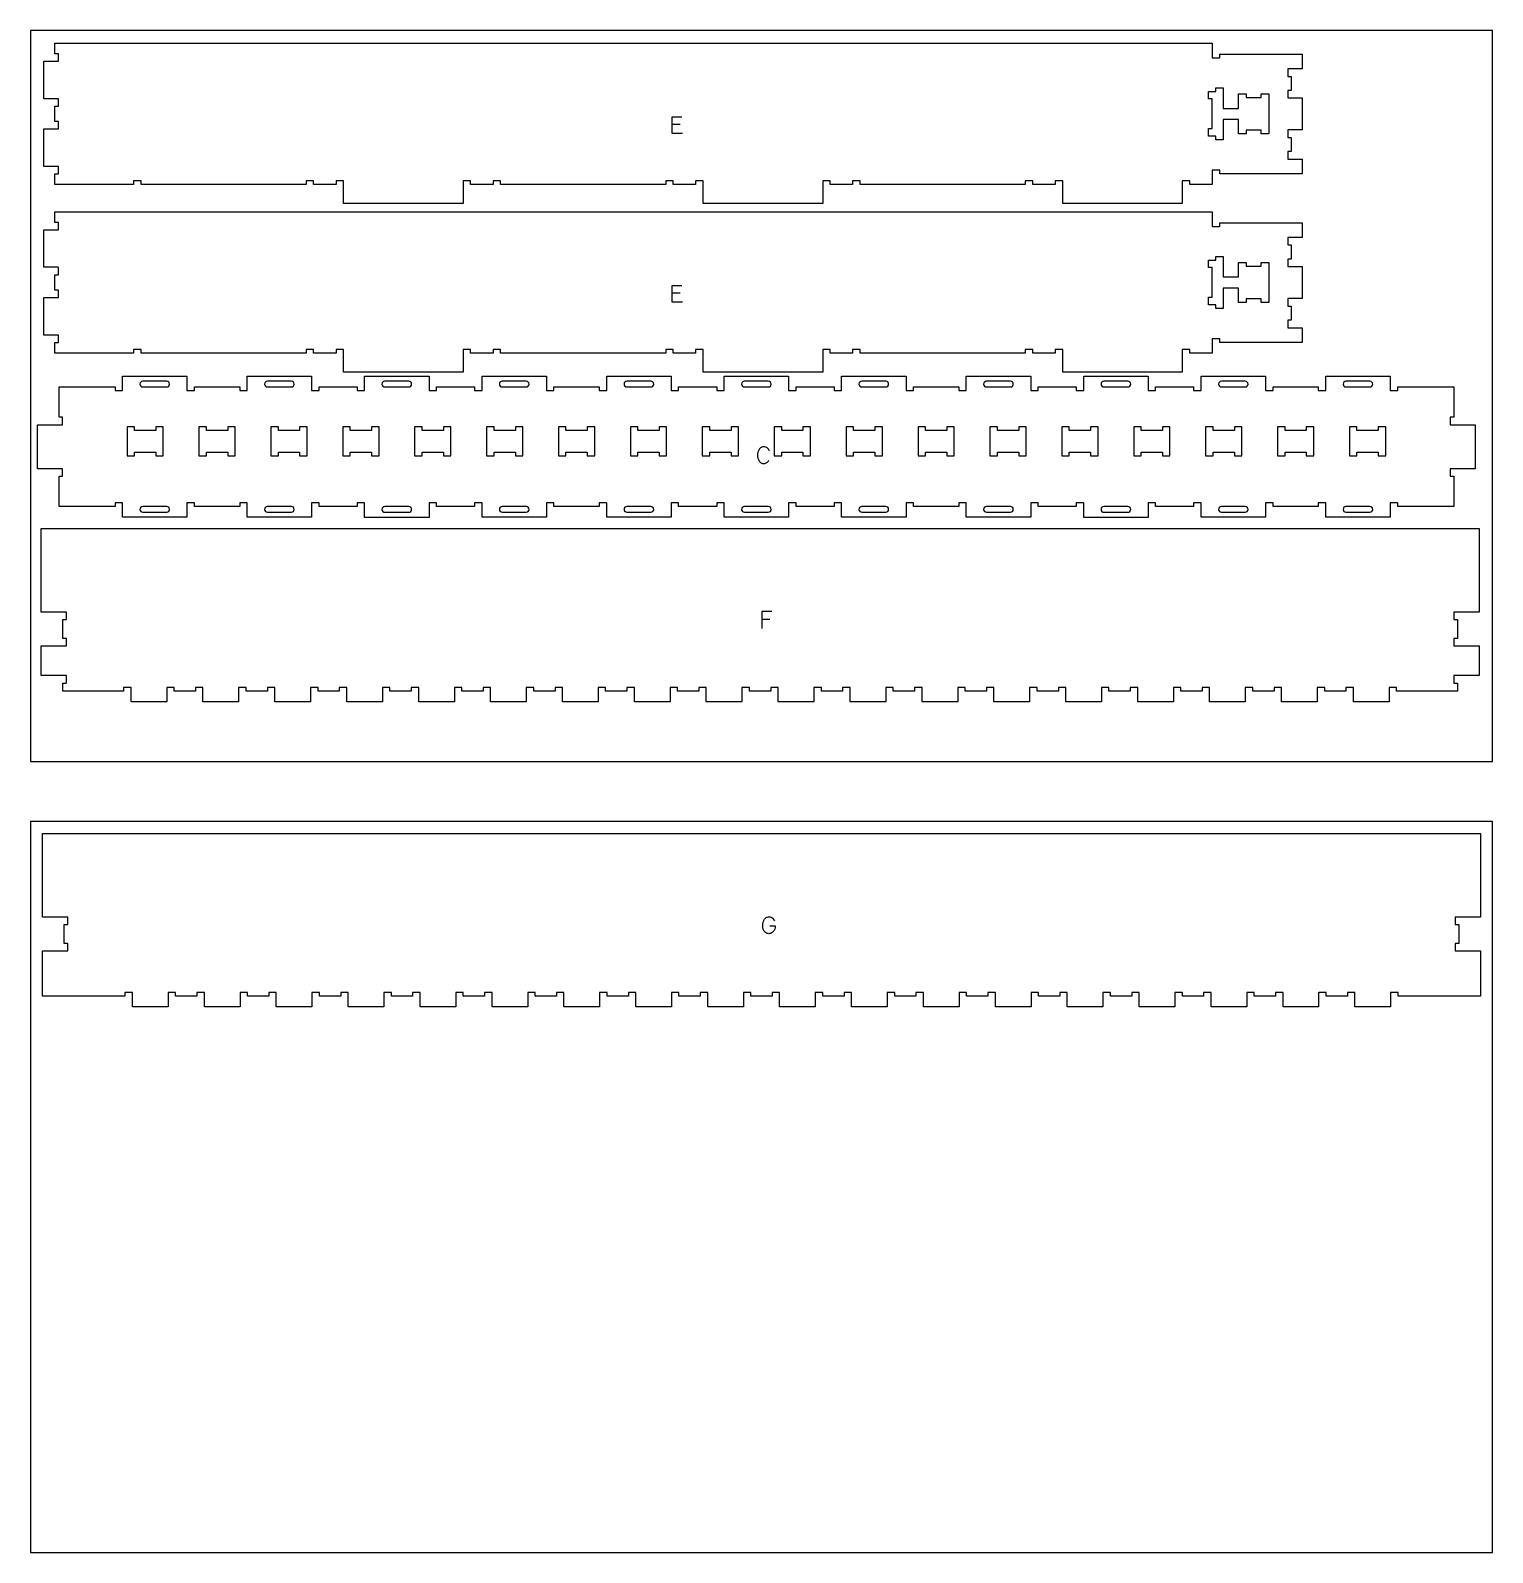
# Model space of a CAD drawing. Extents: x -1220 to 1220, y -1930 to 4067.
# Drawn here: x -1220 to 1220, y -1930 to 610 of the extents above; entities that cross this region are included whole.
import ezdxf

# ---------------------------------------------------------------- set-up
doc = ezdxf.new("R2010")
doc.units = 0
for name, color, linetype in [('0_SHEET_SPRUCEPLY_2440X122', 1, 'CONTINUOUS'), ('1_ANYTOOL_1MMDEEP_LABELS_S', 2, 'CONTINUOUS'), ('3_ANYTOOL_CUTTHROUGH_INSID', 4, 'CONTINUOUS'), ('4_ANYTOOL_CUTTHROUGH_OUTSI', 5, 'CONTINUOUS')]:
    doc.layers.add(name, color=color, linetype=linetype)

msp = doc.modelspace()

# ---------------------------------------------------------------- linework, layer by layer
at = {"layer": '0_SHEET_SPRUCEPLY_2440X122'}
for points in [[(-1220, 610), (-1220, -610), (1220, -610), (1220, 610)], [(-1220, -710), (-1220, -1930), (1220, -1930), (1220, -710)]]:
    msp.add_lwpolyline(points, close=True, dxfattribs=at)
at = {"layer": '1_ANYTOOL_1MMDEEP_LABELS_S'}
for p, q in [((-135.7, 453), (-149.3, 453)), ((-135.7, 171.6), (-149.3, 171.6)), ((14.1, -372.8), (0.6, -372.8))]:
    msp.add_line(p, q, dxfattribs=at)
for points in [[(-131.7, 438), (-149.3, 438), (-149.3, 466), (-132.7, 466)], [(-131.7, 156.6), (-149.3, 156.6), (-149.3, 184.6), (-132.7, 184.6)], [(17.1, -359.8), (0.6, -359.8), (0.6, -387.8)], [(13.9, -884.3), (23, -884.4), (22.7, -887.3), (22, -889.9), (21.5, -891.1), (21, -892.1), (20.3, -893.1), (19.5, -893.9), (17.8, -895.4), (16.1, -896.4), (15.2, -896.8), (14.2, -897), (13.3, -897.2), (12.3, -897.3), (11.4, -897.2), (10.4, -897.1), (9.5, -896.8), (8.6, -896.5), (6.9, -895.4), (5.3, -894), (4.5, -893.1), (3.9, -892.1), (3.3, -891), (2.9, -889.8), (2.3, -887), (2.1, -883.7), (2.2, -881.2), (2.7, -878.7), (3.5, -876.3), (4.5, -873.9), (5.2, -872.8), (6, -871.9), (6.9, -871.1), (7.9, -870.4), (9, -869.9), (10.2, -869.5), (11.5, -869.3), (13, -869.2), (14.6, -869.4), (16, -869.8), (16.7, -870.1), (17.3, -870.4), (17.9, -870.8), (18.4, -871.3), (20.3, -873.6), (21.9, -876.1)]]:
    msp.add_lwpolyline(points, dxfattribs=at)
msp.add_lwpolyline([(13.1, -91.7, 0.131103), (9.5, -86.7), (8.3, -85.8), (7, -85.2), (5.5, -84.8), (3.9, -84.7), (2.6, -84.7), (1.4, -84.9), (0.3, -85.3), (-0.7, -85.8), (-1.6, -86.4), (-2.5, -87.1), (-3.2, -88), (-3.9, -89.1), (-5.1, -91.3), (-5.9, -93.6), (-6.4, -96.1), (-6.5, -98.7), (-6.4, -101.2), (-5.9, -103.7), (-5.1, -106.1), (-3.9, -108.3), (-3.2, -109.3), (-2.4, -110.2), (-1.5, -111), (-0.5, -111.6), (0.5, -112.1), (1.7, -112.4), (2.9, -112.6), (4.2, -112.7), (5.6, -112.6), (6.8, -112.3), (8, -111.8), (9.1, -111.1), (10, -110.3), (10.9, -109.4), (12.4, -107.2)], format="xyb", dxfattribs=at)
at = {"layer": '3_ANYTOOL_CUTTHROUGH_INSID'}
for points in [[(752.1, 433.5), (752.1, 433.6), (746.1, 433.6), (746.1, 446.1), (752.1, 446.1), (752.1, 495.6), (746.1, 495.6), (746.1, 508.1), (752.6, 508.1), (752.6, 508), (758.1, 508), (758.1, 514), (770.6, 514), (770.6, 480), (796.1, 480), (796.1, 504), (808.6, 504), (808.6, 498), (834.1, 498), (834.1, 504), (846.6, 504), (846.6, 437.5), (834.1, 437.5), (834.1, 443.5), (808.6, 443.5), (808.6, 437.5), (796.1, 437.5), (796.1, 461.5), (770.6, 461.5), (770.6, 427.5), (758.1, 427.5), (758.1, 433.5)], [(752.1, 152.1), (752.1, 152.2), (746.1, 152.2), (746.1, 164.7), (752.1, 164.7), (752.1, 214.2), (746.1, 214.2), (746.1, 226.7), (752.6, 226.7), (752.6, 226.6), (758.1, 226.6), (758.1, 232.6), (770.6, 232.6), (770.6, 198.6), (796.1, 198.6), (796.1, 222.6), (808.6, 222.6), (808.6, 216.6), (834.1, 216.6), (834.1, 222.6), (846.6, 222.6), (846.6, 156.1), (834.1, 156.1), (834.1, 162.1), (808.6, 162.1), (808.6, 156.1), (796.1, 156.1), (796.1, 180.1), (770.6, 180.1), (770.6, 146.1), (758.1, 146.1), (758.1, 152.1)], [(-1046.3, -93.9), (-1010.8, -93.9), (-1010.8, -99.9), (-998.3, -99.9), (-998.3, -51.4), (-1010.8, -51.4), (-1010.8, -57.4), (-1046.3, -57.4), (-1046.3, -51.4), (-1058.8, -51.4), (-1058.8, -99.9), (-1046.3, -99.9)], [(-926.3, -93.9), (-890.8, -93.9), (-890.8, -99.9), (-878.3, -99.9), (-878.3, -51.4), (-890.8, -51.4), (-890.8, -57.4), (-926.3, -57.4), (-926.3, -51.4), (-938.8, -51.4), (-938.8, -99.9), (-926.3, -99.9)], [(-806.3, -93.9), (-770.8, -93.9), (-770.8, -99.9), (-758.3, -99.9), (-758.3, -51.4), (-770.8, -51.4), (-770.8, -57.4), (-806.3, -57.4), (-806.3, -51.4), (-818.8, -51.4), (-818.8, -99.9), (-806.3, -99.9)], [(-686.3, -93.9), (-650.8, -93.9), (-650.8, -99.9), (-638.3, -99.9), (-638.3, -51.4), (-650.8, -51.4), (-650.8, -57.4), (-686.3, -57.4), (-686.3, -51.4), (-698.8, -51.4), (-698.8, -99.9), (-686.3, -99.9)], [(-566.3, -93.9), (-530.8, -93.9), (-530.8, -99.9), (-518.3, -99.9), (-518.3, -51.4), (-530.8, -51.4), (-530.8, -57.4), (-566.3, -57.4), (-566.3, -51.4), (-578.8, -51.4), (-578.8, -99.9), (-566.3, -99.9)], [(-446.3, -93.9), (-410.8, -93.9), (-410.8, -99.9), (-398.3, -99.9), (-398.3, -51.4), (-410.8, -51.4), (-410.8, -57.4), (-446.3, -57.4), (-446.3, -51.4), (-458.8, -51.4), (-458.8, -99.9), (-446.3, -99.9)], [(-326.3, -93.9), (-290.8, -93.9), (-290.8, -99.9), (-278.3, -99.9), (-278.3, -51.4), (-290.8, -51.4), (-290.8, -57.4), (-326.3, -57.4), (-326.3, -51.4), (-338.8, -51.4), (-338.8, -99.9), (-326.3, -99.9)], [(-206.3, -93.9), (-170.8, -93.9), (-170.8, -99.9), (-158.3, -99.9), (-158.3, -51.4), (-170.8, -51.4), (-170.8, -57.4), (-206.3, -57.4), (-206.3, -51.4), (-218.8, -51.4), (-218.8, -99.9), (-206.3, -99.9)], [(-86.3, -93.9), (-50.8, -93.9), (-50.8, -99.9), (-38.3, -99.9), (-38.3, -51.4), (-50.8, -51.4), (-50.8, -57.4), (-86.3, -57.4), (-86.3, -51.4), (-98.8, -51.4), (-98.8, -99.9), (-86.3, -99.9)], [(33.7, -99.9), (33.7, -93.9), (69.2, -93.9), (69.2, -99.9), (81.7, -99.9), (81.7, -51.4), (69.2, -51.4), (69.2, -57.4), (33.7, -57.4), (33.7, -51.4), (21.2, -51.4), (21.2, -99.9)], [(153.7, -99.9), (153.7, -93.9), (189.2, -93.9), (189.2, -99.9), (201.7, -99.9), (201.7, -51.4), (189.2, -51.4), (189.2, -57.4), (153.7, -57.4), (153.7, -51.4), (141.2, -51.4), (141.2, -99.9)], [(273.7, -99.9), (273.7, -93.9), (309.2, -93.9), (309.2, -99.9), (321.7, -99.9), (321.7, -51.4), (309.2, -51.4), (309.2, -57.4), (273.7, -57.4), (273.7, -51.4), (261.2, -51.4), (261.2, -99.9)], [(393.7, -99.9), (393.7, -93.9), (429.2, -93.9), (429.2, -99.9), (441.7, -99.9), (441.7, -51.4), (429.2, -51.4), (429.2, -57.4), (393.7, -57.4), (393.7, -51.4), (381.2, -51.4), (381.2, -99.9)], [(513.7, -99.9), (513.7, -93.9), (549.2, -93.9), (549.2, -99.9), (561.7, -99.9), (561.7, -51.4), (549.2, -51.4), (549.2, -57.4), (513.7, -57.4), (513.7, -51.4), (501.2, -51.4), (501.2, -99.9)], [(633.7, -99.9), (633.7, -93.9), (669.2, -93.9), (669.2, -99.9), (681.7, -99.9), (681.7, -51.4), (669.2, -51.4), (669.2, -57.4), (633.7, -57.4), (633.7, -51.4), (621.2, -51.4), (621.2, -99.9)], [(753.7, -99.9), (753.7, -93.9), (789.2, -93.9), (789.2, -99.9), (801.7, -99.9), (801.7, -51.4), (789.2, -51.4), (789.2, -57.4), (753.7, -57.4), (753.7, -51.4), (741.2, -51.4), (741.2, -99.9)], [(873.7, -99.9), (873.7, -93.9), (909.2, -93.9), (909.2, -99.9), (921.7, -99.9), (921.7, -51.4), (909.2, -51.4), (909.2, -57.4), (873.7, -57.4), (873.7, -51.4), (861.2, -51.4), (861.2, -99.9)], [(993.7, -99.9), (993.7, -93.9), (1029.2, -93.9), (1029.2, -99.9), (1041.7, -99.9), (1041.7, -51.4), (1029.2, -51.4), (1029.2, -57.4), (993.7, -57.4), (993.7, -51.4), (981.2, -51.4), (981.2, -99.9)]]:
    msp.add_lwpolyline(points, close=True, dxfattribs=at)
for points in [[(-992.6, 15.1, 1), (-992.6, 24.6), (-1032.6, 24.6, 1), (-1032.6, 15.1)], [(-784.6, 15.1, 1), (-784.6, 24.6), (-824.6, 24.6, 1), (-824.6, 15.1)], [(-588.6, 15.1, 1), (-588.6, 24.6), (-628.6, 24.6, 1), (-628.6, 15.1)], [(-392.6, 15.1, 1), (-392.6, 24.6), (-432.6, 24.6, 1), (-432.6, 15.1)], [(-184.6, 15.1, 1), (-184.6, 24.6), (-224.6, 24.6, 1), (-224.6, 15.1)], [(-28.6, 15.1), (11.4, 15.1, 1), (11.4, 24.6), (-28.6, 24.6, 1)], [(167.4, 15.1), (207.4, 15.1, 1), (207.4, 24.6), (167.4, 24.6, 1)], [(375.4, 15.1), (415.4, 15.1, 1), (415.4, 24.6), (375.4, 24.6, 1)], [(571.4, 15.1), (611.4, 15.1, 1), (611.4, 24.6), (571.4, 24.6, 1)], [(767.4, 15.1), (807.4, 15.1, 1), (807.4, 24.6), (767.4, 24.6, 1)], [(975.4, 15.1), (1015.4, 15.1, 1), (1015.4, 24.6), (975.4, 24.6, 1)], [(-992.6, -184.4), (-1032.6, -184.4, 1), (-1032.6, -193.9), (-992.6, -193.9, 1)], [(-784.6, -184.4), (-824.6, -184.4, 1), (-824.6, -193.9), (-784.6, -193.9, 1)], [(-588.6, -184.5), (-628.6, -184.5, 1), (-628.6, -194), (-588.6, -194, 1)], [(-392.6, -184.4), (-432.6, -184.4, 1), (-432.6, -193.9), (-392.6, -193.9, 1)], [(-184.6, -184.4), (-224.6, -184.4, 1), (-224.6, -193.9), (-184.6, -193.9, 1)], [(-28.6, -184.4, 1), (-28.6, -193.9), (11.4, -193.9, 1), (11.4, -184.4)], [(167.4, -184.4, 1), (167.4, -193.9), (207.4, -193.9, 1), (207.4, -184.4)], [(375.4, -184.4, 1), (375.4, -193.9), (415.4, -193.9, 1), (415.4, -184.4)], [(571.4, -184.5, 1), (571.4, -194), (611.4, -194, 1), (611.4, -184.5)], [(767.4, -184.4, 1), (767.4, -193.9), (807.4, -193.9, 1), (807.4, -184.4)], [(975.4, -184.4, 1), (975.4, -193.9), (1015.4, -193.9, 1), (1015.4, -184.4)]]:
    msp.add_lwpolyline(points, format="xyb", close=True, dxfattribs=at)
at = {"layer": '4_ANYTOOL_CUTTHROUGH_OUTSI'}
for points in [[(-747.6, 588.6), (752.1, 588.6), (752.1, 564.7, 0.414214), (752.4, 564.4), (764.4, 564.4, 0.414214), (764.6, 564.7), (764.6, 570.4), (902.1, 570.4), (902.1, 545.9), (878.4, 545.9, 0.414214), (878.1, 545.7), (878.1, 533.7, 0.414214), (878.4, 533.4), (884.1, 533.4), (884.1, 509.9), (878.4, 509.9, 0.414214), (878.1, 509.7), (878.1, 497.7, 0.414214), (878.4, 497.4), (902.1, 497.4), (902.1, 443.9), (878.4, 443.9, 0.414214), (878.1, 443.7), (878.1, 431.7, 0.414214), (878.4, 431.4), (884.1, 431.4), (884.1, 407.9), (878.4, 407.9, 0.414214), (878.1, 407.7), (878.1, 395.7, 0.414214), (878.4, 395.4), (902.1, 395.4), (902.1, 370.9), (764.6, 370.9), (764.6, 376.7, 0.414214), (764.4, 376.9), (752.4, 376.9, 0.414214), (752.1, 376.7), (752.1, 353.1), (714.6, 353.1), (714.6, 358.9, 0.414214), (714.4, 359.1), (702.4, 359.1, 0.414214), (702.1, 358.9), (702.1, 321.1), (502.6, 321.1), (502.6, 358.9, 0.414214), (502.4, 359.1), (490.4, 359.1, 0.414214), (490.1, 358.9), (490.1, 353.1), (452.6, 353.1), (452.6, 358.9, 0.414214), (452.4, 359.1), (440.4, 359.1, 0.414214), (440.1, 358.9), (440.1, 353.1), (164.6, 353.1), (164.6, 358.9, 0.414214), (164.4, 359.1), (152.4, 359.1, 0.414214), (152.1, 358.9), (152.1, 353.1), (114.6, 353.1), (114.6, 358.9, 0.414214), (114.4, 359.1), (102.4, 359.1, 0.414214), (102.1, 358.9), (102.1, 321.1), (-97.4, 321.1), (-97.4, 358.9, 0.414214), (-97.6, 359.1), (-109.6, 359.1, 0.414214), (-109.9, 358.9), (-109.9, 353.1), (-147.4, 353.1), (-147.4, 358.9, 0.414214), (-147.6, 359.1), (-159.6, 359.1, 0.414214), (-159.9, 358.9), (-159.9, 353.1), (-435.4, 353.1), (-435.4, 358.9, 0.414214), (-435.6, 359.1), (-447.6, 359.1, 0.414214), (-447.9, 358.9), (-447.9, 353.1), (-485.4, 353.1), (-485.4, 358.9, 0.414214), (-485.6, 359.1), (-497.6, 359.1, 0.414214), (-497.9, 358.9), (-497.9, 321.1), (-697.4, 321.1), (-697.4, 358.9, 0.414214), (-697.6, 359.1), (-709.6, 359.1, 0.414214), (-709.9, 358.9), (-709.9, 353.1), (-747.4, 353.1), (-747.4, 358.9, 0.414214), (-747.6, 359.1), (-759.6, 359.1, 0.414214), (-759.9, 358.9), (-759.9, 353.1), (-1035.4, 353.1), (-1035.4, 358.9, 0.414214), (-1035.6, 359.1), (-1047.6, 359.1, 0.414214), (-1047.9, 358.9), (-1047.9, 353.1), (-1179.4, 353.1), (-1179.4, 370.6), (-1173.6, 370.6, 0.414214), (-1173.4, 370.9), (-1173.4, 382.9, 0.414214), (-1173.6, 383.1), (-1197.4, 383.1), (-1197.4, 445.6), (-1173.6, 445.6, 0.414214), (-1173.4, 445.9), (-1173.4, 457.9, 0.414214), (-1173.6, 458.1), (-1179.4, 458.1), (-1179.4, 483.6), (-1173.6, 483.6, 0.414214), (-1173.4, 483.9), (-1173.4, 495.9, 0.414214), (-1173.6, 496.1), (-1197.4, 496.1), (-1197.4, 558.6), (-1173.6, 558.6, 0.414214), (-1173.4, 558.9), (-1173.4, 570.9, 0.414214), (-1173.6, 571.1), (-1179.4, 571.1), (-1179.4, 588.6)], [(-747.6, 307.2), (752.1, 307.2), (752.1, 283.3, 0.414214), (752.4, 283), (764.4, 283, 0.414214), (764.6, 283.3), (764.6, 289), (902.1, 289), (902.1, 264.5), (878.4, 264.5, 0.414214), (878.1, 264.3), (878.1, 252.3, 0.414214), (878.4, 252), (884.1, 252), (884.1, 228.5), (878.4, 228.5, 0.414214), (878.1, 228.3), (878.1, 216.3, 0.414214), (878.4, 216), (902.1, 216), (902.1, 162.5), (878.4, 162.5, 0.414214), (878.1, 162.3), (878.1, 150.3, 0.414214), (878.4, 150), (884.1, 150), (884.1, 126.5), (878.4, 126.5, 0.414214), (878.1, 126.3), (878.1, 114.3, 0.414214), (878.4, 114), (902.1, 114), (902.1, 89.5), (764.6, 89.5), (764.6, 95.3, 0.414214), (764.4, 95.5), (752.4, 95.5, 0.414214), (752.1, 95.3), (752.1, 71.7), (714.6, 71.7), (714.6, 77.5, 0.414214), (714.4, 77.7), (702.4, 77.7, 0.414214), (702.1, 77.5), (702.1, 39.7), (502.6, 39.7), (502.6, 77.5, 0.414214), (502.4, 77.7), (490.4, 77.7, 0.414214), (490.1, 77.5), (490.1, 71.7), (452.6, 71.7), (452.6, 77.5, 0.414214), (452.4, 77.7), (440.4, 77.7, 0.414214), (440.1, 77.5), (440.1, 71.7), (164.6, 71.7), (164.6, 77.5, 0.414214), (164.4, 77.7), (152.4, 77.7, 0.414214), (152.1, 77.5), (152.1, 71.7), (114.6, 71.7), (114.6, 77.5, 0.414214), (114.4, 77.7), (102.4, 77.7, 0.414214), (102.1, 77.5), (102.1, 39.7), (-97.4, 39.7), (-97.4, 77.5, 0.414214), (-97.6, 77.7), (-109.6, 77.7, 0.414214), (-109.9, 77.5), (-109.9, 71.7), (-147.4, 71.7), (-147.4, 77.5, 0.414214), (-147.6, 77.7), (-159.6, 77.7, 0.414214), (-159.9, 77.5), (-159.9, 71.7), (-435.4, 71.7), (-435.4, 77.5, 0.414214), (-435.6, 77.7), (-447.6, 77.7, 0.414214), (-447.9, 77.5), (-447.9, 71.7), (-485.4, 71.7), (-485.4, 77.5, 0.414214), (-485.6, 77.7), (-497.6, 77.7, 0.414214), (-497.9, 77.5), (-497.9, 39.7), (-697.4, 39.7), (-697.4, 77.5, 0.414214), (-697.6, 77.7), (-709.6, 77.7, 0.414214), (-709.9, 77.5), (-709.9, 71.7), (-747.4, 71.7), (-747.4, 77.5, 0.414214), (-747.6, 77.7), (-759.6, 77.7, 0.414214), (-759.9, 77.5), (-759.9, 71.7), (-1035.4, 71.7), (-1035.4, 77.5, 0.414214), (-1035.6, 77.7), (-1047.6, 77.7, 0.414214), (-1047.9, 77.5), (-1047.9, 71.7), (-1179.4, 71.7), (-1179.4, 89.2), (-1173.6, 89.2, 0.414214), (-1173.4, 89.5), (-1173.4, 101.5, 0.414214), (-1173.6, 101.7), (-1197.4, 101.7), (-1197.4, 164.2), (-1173.6, 164.2, 0.414214), (-1173.4, 164.5), (-1173.4, 176.5, 0.414214), (-1173.6, 176.7), (-1179.4, 176.7), (-1179.4, 202.2), (-1173.6, 202.2, 0.414214), (-1173.4, 202.5), (-1173.4, 214.5, 0.414214), (-1173.6, 214.7), (-1197.4, 214.7), (-1197.4, 277.2), (-1173.6, 277.2, 0.414214), (-1173.4, 277.5), (-1173.4, 289.5, 0.414214), (-1173.6, 289.7), (-1179.4, 289.7), (-1179.4, 307.2)], [(-138.3, -178.7, 0.414214), (-138.6, -178.4), (-150.6, -178.4, 0.414214), (-150.8, -178.7), (-150.8, -202.4), (-258.3, -202.4), (-258.3, -178.7, 0.414214), (-258.6, -178.4), (-270.6, -178.4, 0.414214), (-270.8, -178.7), (-270.8, -184.4), (-346.3, -184.4), (-346.3, -178.7, 0.414214), (-346.6, -178.4), (-358.6, -178.4, 0.414214), (-358.8, -178.7), (-358.8, -202.4), (-466.3, -202.4), (-466.3, -178.7, 0.414214), (-466.6, -178.4), (-478.6, -178.4, 0.414214), (-478.8, -178.7), (-478.8, -184.4), (-542.3, -184.5), (-542.3, -178.7, 0.414214), (-542.6, -178.5), (-554.6, -178.5, 0.414214), (-554.8, -178.7), (-554.8, -202.5), (-662.3, -202.5), (-662.3, -178.7, 0.414214), (-662.6, -178.5), (-674.6, -178.5, 0.414214), (-674.8, -178.7), (-674.8, -184.5), (-738.3, -184.4), (-738.3, -178.7, 0.414214), (-738.6, -178.4), (-750.6, -178.4, 0.414214), (-750.8, -178.7), (-750.8, -202.4), (-858.3, -202.4), (-858.3, -178.7, 0.414214), (-858.6, -178.4), (-870.6, -178.4, 0.414214), (-870.8, -178.7), (-870.8, -184.4), (-946.3, -184.4), (-946.3, -178.7, 0.414214), (-946.6, -178.4), (-958.6, -178.4, 0.414214), (-958.8, -178.7), (-958.8, -202.4), (-1066.3, -202.4), (-1066.3, -178.7, 0.414214), (-1066.6, -178.4), (-1078.6, -178.4, 0.414214), (-1078.8, -178.7), (-1078.8, -184.4), (-1172.3, -184.4), (-1172.3, -133.9), (-1166.6, -133.9, 0.414214), (-1166.3, -133.7), (-1166.3, -121.7, 0.414214), (-1166.6, -121.4), (-1208.3, -121.4), (-1208.3, -47.9), (-1166.6, -47.9, 0.414214), (-1166.3, -47.7), (-1166.3, -35.7, 0.414214), (-1166.6, -35.4), (-1172.3, -35.4), (-1172.3, 15.1), (-1078.8, 15.1), (-1078.8, 9.3, 0.414214), (-1078.6, 9.1), (-1066.6, 9.1, 0.414214), (-1066.3, 9.3), (-1066.3, 33.1), (-958.8, 33.1), (-958.8, 9.3, 0.414214), (-958.6, 9.1), (-946.6, 9.1, 0.414214), (-946.3, 9.3), (-946.3, 15.1), (-870.8, 15.1), (-870.8, 9.3, 0.414214), (-870.6, 9.1), (-858.6, 9.1, 0.414214), (-858.3, 9.3), (-858.3, 33.1), (-750.8, 33.1), (-750.8, 9.3, 0.414214), (-750.6, 9.1), (-738.6, 9.1, 0.414214), (-738.3, 9.3), (-738.3, 15.1), (-674.8, 15.1), (-674.8, 9.4, 0.414214), (-674.6, 9.1), (-662.6, 9.1, 0.414214), (-662.3, 9.4), (-662.3, 33.1), (-554.8, 33.1), (-554.8, 9.4, 0.414214), (-554.6, 9.1), (-542.6, 9.1, 0.414214), (-542.3, 9.4), (-542.3, 15.1), (-478.8, 15.1), (-478.8, 9.3, 0.414214), (-478.6, 9.1), (-466.6, 9.1, 0.414214), (-466.3, 9.3), (-466.3, 33.1), (-358.8, 33.1), (-358.8, 9.3, 0.414214), (-358.6, 9.1), (-346.6, 9.1, 0.414214), (-346.3, 9.3), (-346.3, 15.1), (-270.8, 15.1), (-270.8, 9.3, 0.414214), (-270.6, 9.1), (-258.6, 9.1, 0.414214), (-258.3, 9.3), (-258.3, 33.1), (-150.8, 33.1), (-150.8, 9.3, 0.414214), (-150.6, 9.1), (-138.6, 9.1, 0.414214), (-138.3, 9.3), (-138.3, 15.1), (-74.8, 15.1), (-74.8, 9.3, 0.414214), (-74.6, 9.1), (-62.6, 9.1, 0.414214), (-62.3, 9.3), (-62.3, 33.1), (45.2, 33.1), (45.2, 9.3, 0.414214), (45.4, 9.1), (57.4, 9.1, 0.414214), (57.7, 9.3), (57.7, 15.1), (121.2, 15.1), (121.2, 9.3, 0.414214), (121.4, 9.1), (133.4, 9.1, 0.414214), (133.7, 9.3), (133.7, 33.1), (241.2, 33.1), (241.2, 9.3, 0.414214), (241.4, 9.1), (253.4, 9.1, 0.414214), (253.7, 9.3), (253.7, 15.1), (329.2, 15.1), (329.2, 9.3, 0.414214), (329.4, 9.1), (341.4, 9.1, 0.414214), (341.7, 9.3), (341.7, 33.1), (449.2, 33.1), (449.2, 9.3, 0.414214), (449.4, 9.1), (461.4, 9.1, 0.414214), (461.7, 9.3), (461.7, 15.1), (525.2, 15.1), (525.2, 9.4, 0.414214), (525.4, 9.1), (537.4, 9.1, 0.414214), (537.7, 9.4), (537.7, 33.1), (645.2, 33.1), (645.2, 9.4, 0.414214), (645.4, 9.1), (657.4, 9.1, 0.414214), (657.7, 9.4), (657.7, 15.1), (721.2, 15.1), (721.2, 9.3, 0.414214), (721.4, 9.1), (733.4, 9.1, 0.414214), (733.7, 9.3), (733.7, 33.1), (841.2, 33.1), (841.2, 9.3, 0.414214), (841.4, 9.1), (853.4, 9.1, 0.414214), (853.7, 9.3), (853.7, 15.1), (929.2, 15.1), (929.2, 9.3, 0.414214), (929.4, 9.1), (941.4, 9.1, 0.414214), (941.7, 9.3), (941.7, 33.1), (1049.2, 33.1), (1049.2, 9.3, 0.414214), (1049.4, 9.1), (1061.4, 9.1, 0.414214), (1061.7, 9.3), (1061.7, 15.1), (1155.2, 15.1), (1155.2, -35.4), (1149.4, -35.4, 0.414214), (1149.2, -35.7), (1149.2, -47.7, 0.414214), (1149.4, -47.9), (1191.2, -47.9), (1191.2, -121.4), (1149.4, -121.4, 0.414214), (1149.2, -121.7), (1149.2, -133.7, 0.414214), (1149.4, -133.9), (1155.2, -133.9), (1155.2, -184.4), (1061.7, -184.4), (1061.7, -178.7, 0.414214), (1061.4, -178.4), (1049.4, -178.4, 0.414214), (1049.2, -178.7), (1049.2, -202.4), (941.7, -202.4), (941.7, -178.7, 0.414214), (941.4, -178.4), (929.4, -178.4, 0.414214), (929.2, -178.7), (929.2, -184.4), (853.7, -184.4), (853.7, -178.7, 0.414214), (853.4, -178.4), (841.4, -178.4, 0.414214), (841.2, -178.7), (841.2, -202.4), (733.7, -202.4), (733.7, -178.7, 0.414214), (733.4, -178.4), (721.4, -178.4, 0.414214), (721.2, -178.7), (721.2, -184.4), (657.7, -184.5), (657.7, -178.7, 0.414214), (657.4, -178.5), (645.4, -178.5, 0.414214), (645.2, -178.7), (645.2, -202.5), (537.7, -202.5), (537.7, -178.7, 0.414214), (537.4, -178.5), (525.4, -178.5, 0.414214), (525.2, -178.7), (525.2, -184.5), (461.7, -184.4), (461.7, -178.7, 0.414214), (461.4, -178.4), (449.4, -178.4, 0.414214), (449.2, -178.7), (449.2, -202.4), (341.7, -202.4), (341.7, -178.7, 0.414214), (341.4, -178.4), (329.4, -178.4, 0.414214), (329.2, -178.7), (329.2, -184.4), (253.7, -184.4), (253.7, -178.7, 0.414214), (253.4, -178.4), (241.4, -178.4, 0.414214), (241.2, -178.7), (241.2, -202.4), (133.7, -202.4), (133.7, -178.7, 0.414214), (133.4, -178.4), (121.4, -178.4, 0.414214), (121.2, -178.7), (121.2, -184.4), (57.7, -184.4), (57.7, -178.7, 0.414214), (57.4, -178.4), (45.4, -178.4, 0.414214), (45.2, -178.7), (45.2, -202.4), (-62.3, -202.4), (-62.3, -178.7, 0.414214), (-62.6, -178.4), (-74.6, -178.4, 0.414214), (-74.8, -178.7), (-74.8, -184.4), (-138.3, -184.4)], [(-224.6, -486.7), (-224.6, -492.5), (-260.1, -492.5), (-260.1, -486.7, 0.414214), (-260.4, -486.5), (-272.4, -486.5, 0.414214), (-272.6, -486.7), (-272.6, -510.5), (-332.1, -510.5), (-332.1, -486.7, 0.414214), (-332.4, -486.5), (-344.4, -486.5, 0.414214), (-344.6, -486.7), (-344.6, -492.5), (-380.1, -492.5), (-380.1, -486.7, 0.414214), (-380.4, -486.5), (-392.4, -486.5, 0.414214), (-392.6, -486.7), (-392.6, -510.5), (-452.1, -510.5), (-452.1, -486.7, 0.414214), (-452.4, -486.5), (-464.4, -486.5, 0.414214), (-464.6, -486.7), (-464.6, -492.5), (-500.1, -492.5), (-500.1, -486.7, 0.414214), (-500.4, -486.5), (-512.4, -486.5, 0.414214), (-512.6, -486.7), (-512.6, -510.5), (-572.1, -510.5), (-572.1, -486.7, 0.414214), (-572.4, -486.5), (-584.4, -486.5, 0.414214), (-584.6, -486.7), (-584.6, -492.5), (-620.1, -492.5), (-620.1, -486.7, 0.414214), (-620.4, -486.5), (-632.4, -486.5, 0.414214), (-632.6, -486.7), (-632.6, -510.5), (-692.1, -510.5), (-692.1, -486.7, 0.414214), (-692.4, -486.5), (-704.4, -486.5, 0.414214), (-704.6, -486.7), (-704.6, -492.5), (-740.1, -492.5), (-740.1, -486.7, 0.414214), (-740.4, -486.5), (-752.4, -486.5, 0.414214), (-752.6, -486.7), (-752.6, -510.5), (-812.1, -510.5), (-812.1, -486.7, 0.414214), (-812.4, -486.5), (-824.4, -486.5, 0.414214), (-824.6, -486.7), (-824.6, -492.5), (-860.1, -492.5), (-860.1, -486.7, 0.414214), (-860.4, -486.5), (-872.4, -486.5, 0.414214), (-872.6, -486.7), (-872.6, -510.5), (-932.1, -510.5), (-932.1, -486.7, 0.414214), (-932.4, -486.5), (-944.4, -486.5, 0.414214), (-944.6, -486.7), (-944.6, -492.5), (-980.1, -492.5), (-980.1, -486.7, 0.414214), (-980.4, -486.5), (-992.4, -486.5, 0.414214), (-992.6, -486.7), (-992.6, -510.5), (-1052.1, -510.5), (-1052.1, -486.7, 0.414214), (-1052.4, -486.5), (-1064.4, -486.5, 0.414214), (-1064.6, -486.7), (-1064.6, -492.5), (-1166.1, -492.5), (-1166.1, -479), (-1160.4, -479, 0.414214), (-1160.1, -478.7), (-1160.1, -466.7, 0.414214), (-1160.4, -466.5), (-1202.1, -466.5), (-1202.1, -417), (-1160.4, -417, 0.414214), (-1160.1, -416.7), (-1160.1, -404.7, 0.414214), (-1160.4, -404.5), (-1166.1, -404.5), (-1166.1, -373), (-1160.4, -373, 0.414214), (-1160.1, -372.7), (-1160.1, -360.7, 0.414214), (-1160.4, -360.5), (-1202.1, -360.5), (-1202.1, -221), (-2.4, -221), (1197.4, -221), (1197.4, -360.5), (1155.6, -360.5, 0.414214), (1155.4, -360.7), (1155.4, -372.7, 0.414214), (1155.6, -373), (1161.4, -373), (1161.4, -404.5), (1155.6, -404.5, 0.414214), (1155.4, -404.7), (1155.4, -416.7, 0.414214), (1155.6, -417), (1197.4, -417), (1197.4, -466.5), (1155.6, -466.5, 0.414214), (1155.4, -466.7), (1155.4, -478.7, 0.414214), (1155.6, -479), (1161.4, -479), (1161.4, -492.5), (1059.9, -492.5), (1059.9, -486.7, 0.414214), (1059.6, -486.5), (1047.6, -486.5, 0.414214), (1047.4, -486.7), (1047.4, -510.5), (987.9, -510.5), (987.9, -486.7, 0.414214), (987.6, -486.5), (975.6, -486.5, 0.414214), (975.4, -486.7), (975.4, -492.5), (939.9, -492.5), (939.9, -486.7, 0.414214), (939.6, -486.5), (927.6, -486.5, 0.414214), (927.4, -486.7), (927.4, -510.5), (867.9, -510.5), (867.9, -486.7, 0.414214), (867.6, -486.5), (855.6, -486.5, 0.414214), (855.4, -486.7), (855.4, -492.5), (819.9, -492.5), (819.9, -486.7, 0.414214), (819.6, -486.5), (807.6, -486.5, 0.414214), (807.4, -486.7), (807.4, -510.5), (747.9, -510.5), (747.9, -486.7, 0.414214), (747.6, -486.5), (735.6, -486.5, 0.414214), (735.4, -486.7), (735.4, -492.5), (699.9, -492.5), (699.9, -486.7, 0.414214), (699.6, -486.5), (687.6, -486.5, 0.414214), (687.4, -486.7), (687.4, -510.5), (627.9, -510.5), (627.9, -486.7, 0.414214), (627.6, -486.5), (615.6, -486.5, 0.414214), (615.4, -486.7), (615.4, -492.5), (579.9, -492.5), (579.9, -486.7, 0.414214), (579.6, -486.5), (567.6, -486.5, 0.414214), (567.4, -486.7), (567.4, -510.5), (507.9, -510.5), (507.9, -486.7, 0.414214), (507.6, -486.5), (495.6, -486.5, 0.414214), (495.4, -486.7), (495.4, -492.5), (459.9, -492.5), (459.9, -486.7, 0.414214), (459.6, -486.5), (447.6, -486.5, 0.414214), (447.4, -486.7), (447.4, -510.5), (387.9, -510.5), (387.9, -486.7, 0.414214), (387.6, -486.5), (375.6, -486.5, 0.414214), (375.4, -486.7), (375.4, -492.5), (339.9, -492.5), (339.9, -486.7, 0.414214), (339.6, -486.5), (327.6, -486.5, 0.414214), (327.4, -486.7), (327.4, -510.5), (267.9, -510.5), (267.9, -486.7, 0.414214), (267.6, -486.5), (255.6, -486.5, 0.414214), (255.4, -486.7), (255.4, -492.5), (219.9, -492.5), (219.9, -486.7, 0.414213), (219.6, -486.5), (207.6, -486.5, 0.414214), (207.4, -486.7), (207.4, -510.5), (147.9, -510.5), (147.9, -486.7, 0.414214), (147.6, -486.5), (135.6, -486.5, 0.414214), (135.4, -486.7), (135.4, -492.5), (99.9, -492.5), (99.9, -486.7, 0.414213), (99.6, -486.5), (87.6, -486.5, 0.414214), (87.4, -486.7), (87.4, -510.5), (27.9, -510.5), (27.9, -486.7, 0.414214), (27.6, -486.5), (15.6, -486.5, 0.414214), (15.4, -486.7), (15.4, -492.5), (-20.1, -492.5), (-20.1, -486.7, 0.414214), (-20.4, -486.5), (-32.4, -486.5, 0.414214), (-32.6, -486.7), (-32.6, -510.5), (-92.1, -510.5), (-92.1, -486.7, 0.414214), (-92.4, -486.5), (-104.4, -486.5, 0.414214), (-104.6, -486.7), (-104.6, -492.5), (-140.1, -492.5), (-140.1, -486.7, 0.414214), (-140.4, -486.5), (-152.4, -486.5, 0.414214), (-152.6, -486.7), (-152.6, -510.5), (-212.1, -510.5), (-212.1, -486.7, 0.414214), (-212.4, -486.5), (-224.4, -486.5, 0.414214)], [(1062.3, -995.8, 0.414214), (1062.1, -995.5), (1050.1, -995.5, 0.414214), (1049.8, -995.8), (1049.8, -1019.5), (990.3, -1019.5), (990.3, -995.8, 0.414214), (990.1, -995.5), (978.1, -995.5, 0.414214), (977.8, -995.8), (977.8, -1001.5), (942.3, -1001.5), (942.3, -995.8, 0.414214), (942.1, -995.5), (930.1, -995.5, 0.414214), (929.8, -995.8), (929.8, -1019.5), (870.3, -1019.5), (870.3, -995.8, 0.414214), (870.1, -995.5), (858.1, -995.5, 0.414214), (857.8, -995.8), (857.8, -1001.5), (822.3, -1001.5), (822.3, -995.8, 0.414214), (822.1, -995.5), (810.1, -995.5, 0.414214), (809.8, -995.8), (809.8, -1019.5), (750.3, -1019.5), (750.3, -995.8, 0.414214), (750.1, -995.5), (738.1, -995.5, 0.414214), (737.8, -995.8), (737.8, -1001.5), (702.3, -1001.5), (702.3, -995.8, 0.414214), (702.1, -995.5), (690.1, -995.5, 0.414214), (689.8, -995.8), (689.8, -1019.5), (630.3, -1019.5), (630.3, -995.8, 0.414214), (630.1, -995.5), (618.1, -995.5, 0.414214), (617.8, -995.8), (617.8, -1001.5), (582.3, -1001.5), (582.3, -995.8, 0.414214), (582.1, -995.5), (570.1, -995.5, 0.414214), (569.8, -995.8), (569.8, -1019.5), (510.3, -1019.5), (510.3, -995.8, 0.414214), (510.1, -995.5), (498.1, -995.5, 0.414214), (497.8, -995.8), (497.8, -1001.5), (462.3, -1001.5), (462.3, -995.8, 0.414214), (462.1, -995.5), (450.1, -995.5, 0.414214), (449.8, -995.8), (449.8, -1019.5), (390.3, -1019.5), (390.3, -995.8, 0.414214), (390.1, -995.5), (378.1, -995.5, 0.414214), (377.8, -995.8), (377.8, -1001.5), (342.3, -1001.5), (342.3, -995.8, 0.414214), (342.1, -995.5), (330.1, -995.5, 0.414214), (329.8, -995.8), (329.8, -1019.5), (270.3, -1019.5), (270.3, -995.8, 0.414214), (270.1, -995.5), (258.1, -995.5, 0.414214), (257.8, -995.8), (257.8, -1001.5), (222.3, -1001.5), (222.3, -995.8, 0.414213), (222.1, -995.5), (210.1, -995.5, 0.414214), (209.8, -995.8), (209.8, -1019.5), (150.3, -1019.5), (150.3, -995.8, 0.414214), (150.1, -995.5), (138.1, -995.5, 0.414214), (137.8, -995.8), (137.8, -1001.5), (102.3, -1001.5), (102.3, -995.8, 0.414213), (102.1, -995.5), (90.1, -995.5, 0.414214), (89.8, -995.8), (89.8, -1019.5), (30.3, -1019.5), (30.3, -995.8, 0.414214), (30.1, -995.5), (18.1, -995.5, 0.414214), (17.8, -995.8), (17.8, -1001.5), (-17.7, -1001.5), (-17.7, -995.8, 0.414214), (-17.9, -995.5), (-29.9, -995.5, 0.414214), (-30.2, -995.8), (-30.2, -1019.5), (-89.7, -1019.5), (-89.7, -995.8, 0.414214), (-89.9, -995.5), (-101.9, -995.5, 0.414214), (-102.2, -995.8), (-102.2, -1001.5), (-137.7, -1001.5), (-137.7, -995.8, 0.414214), (-137.9, -995.5), (-149.9, -995.5, 0.414214), (-150.2, -995.8), (-150.2, -1019.5), (-209.7, -1019.5), (-209.7, -995.8, 0.414214), (-209.9, -995.5), (-221.9, -995.5, 0.414214), (-222.2, -995.8), (-222.2, -1001.5), (-257.7, -1001.5), (-257.7, -995.8, 0.414214), (-257.9, -995.5), (-269.9, -995.5, 0.414214), (-270.2, -995.8), (-270.2, -1019.5), (-329.7, -1019.5), (-329.7, -995.8, 0.414214), (-329.9, -995.5), (-341.9, -995.5, 0.414214), (-342.2, -995.8), (-342.2, -1001.5), (-377.7, -1001.5), (-377.7, -995.8, 0.414214), (-377.9, -995.5), (-389.9, -995.5, 0.414214), (-390.2, -995.8), (-390.2, -1019.5), (-449.7, -1019.5), (-449.7, -995.8, 0.414214), (-449.9, -995.5), (-461.9, -995.5, 0.414214), (-462.2, -995.8), (-462.2, -1001.5), (-497.7, -1001.5), (-497.7, -995.8, 0.414214), (-497.9, -995.5), (-509.9, -995.5, 0.414214), (-510.2, -995.8), (-510.2, -1019.5), (-569.7, -1019.5), (-569.7, -995.8, 0.414214), (-569.9, -995.5), (-581.9, -995.5, 0.414214), (-582.2, -995.8), (-582.2, -1001.5), (-617.7, -1001.5), (-617.7, -995.8, 0.414214), (-617.9, -995.5), (-629.9, -995.5, 0.414214), (-630.2, -995.8), (-630.2, -1019.5), (-689.7, -1019.5), (-689.7, -995.8, 0.414214), (-689.9, -995.5), (-701.9, -995.5, 0.414214), (-702.2, -995.8), (-702.2, -1001.5), (-737.7, -1001.5), (-737.7, -995.8, 0.414214), (-737.9, -995.5), (-749.9, -995.5, 0.414214), (-750.2, -995.8), (-750.2, -1019.5), (-809.7, -1019.5), (-809.7, -995.8, 0.414214), (-809.9, -995.5), (-821.9, -995.5, 0.414214), (-822.2, -995.8), (-822.2, -1001.5), (-857.7, -1001.5), (-857.7, -995.8, 0.414214), (-857.9, -995.5), (-869.9, -995.5, 0.414214), (-870.2, -995.8), (-870.2, -1019.5), (-929.7, -1019.5), (-929.7, -995.8, 0.414214), (-929.9, -995.5), (-941.9, -995.5, 0.414214), (-942.2, -995.8), (-942.2, -1001.5), (-977.7, -1001.5), (-977.7, -995.8, 0.414214), (-977.9, -995.5), (-989.9, -995.5, 0.414214), (-990.2, -995.8), (-990.2, -1019.5), (-1049.7, -1019.5), (-1049.7, -995.8, 0.414214), (-1049.9, -995.5), (-1061.9, -995.5, 0.414214), (-1062.2, -995.8), (-1062.2, -1001.5), (-1199.7, -1001.5), (-1199.7, -926), (-1157.9, -926, 0.414214), (-1157.7, -925.8), (-1157.7, -913.8, 0.414214), (-1157.9, -913.5), (-1163.7, -913.5), (-1163.7, -882), (-1157.9, -882, 0.414214), (-1157.7, -881.8), (-1157.7, -869.8, 0.414214), (-1157.9, -869.5), (-1199.7, -869.5), (-1199.7, -730), (1199.8, -730), (1199.8, -869.5), (1158.1, -869.5, 0.414214), (1157.8, -869.8), (1157.8, -881.8, 0.414214), (1158.1, -882), (1163.8, -882), (1163.8, -913.5), (1158.1, -913.5, 0.414214), (1157.8, -913.8), (1157.8, -925.8, 0.414214), (1158.1, -926), (1199.8, -926), (1199.8, -1001.5), (1062.3, -1001.5)]]:
    msp.add_lwpolyline(points, format="xyb", close=True, dxfattribs=at)

doc.saveas('drawing.dxf')
